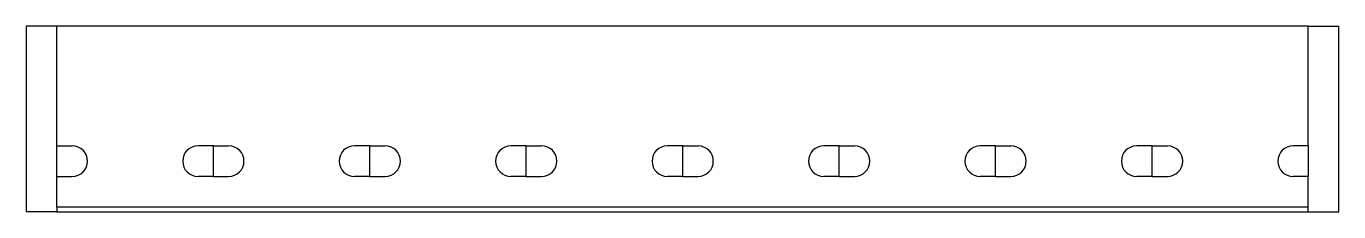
# Model space of a CAD drawing. Header units: millimetres. Extents: x -66 to 363, y 75 to 135.
import ezdxf

# ---------------------------------------------------------------- set-up
doc = ezdxf.new("R2010")
doc.units = ezdxf.units.MM
doc.layers.add('View001', color=7, linetype='CONTINUOUS')

msp = doc.modelspace()

# ---------------------------------------------------------------- linework, layer by layer
at = {"layer": 'View001'}
for p, q in [((-65.64, 135.25), (-65.64, 74.75)), ((-55.64, 135.25), (-65.64, 135.25)), ((-55.64, 96.25), (-55.64, 135.25)), ((352.64, 135.25), (-55.64, 135.25)), ((352.64, 135.25), (362.64, 135.25)), ((352.64, 96.25), (352.64, 135.25)), ((362.64, 74.75), (362.64, 135.25)), ((-55.64, 86.25), (-55.64, 96.25)), ((-55.64, 96.25), (-50.64, 96.25)), ((-4.59, 96.25), (-9.59, 96.25)), ((-4.59, 96.25), (0.41, 96.25)), ((-4.59, 86.25), (-4.59, 96.25)), ((46.46, 96.25), (41.46, 96.25)), ((46.46, 96.25), (51.46, 96.25)), ((46.46, 86.25), (46.46, 96.25)), ((97.51, 96.25), (92.51, 96.25)), ((97.51, 96.25), (102.51, 96.25)), ((97.51, 86.25), (97.51, 96.25)), ((148.56, 96.25), (143.56, 96.25)), ((148.56, 96.25), (153.56, 96.25)), ((148.56, 86.25), (148.56, 96.25)), ((199.61, 96.25), (194.61, 96.25)), ((199.61, 96.25), (204.61, 96.25)), ((199.61, 86.25), (199.61, 96.25)), ((250.66, 96.25), (245.66, 96.25)), ((250.66, 96.25), (255.66, 96.25)), ((250.66, 86.25), (250.66, 96.25)), ((301.71, 96.25), (296.71, 96.25)), ((301.71, 96.25), (306.71, 96.25)), ((301.71, 86.25), (301.71, 96.25)), ((352.76, 96.25), (347.76, 96.25)), ((352.76, 86.25), (352.76, 96.25)), ((-55.64, 76.25), (-55.64, 86.25)), ((-55.64, 86.25), (-50.64, 86.25)), ((-4.59, 86.25), (-9.59, 86.25)), ((-4.59, 86.25), (0.41, 86.25)), ((46.46, 86.25), (41.46, 86.25)), ((46.46, 86.25), (51.46, 86.25)), ((97.51, 86.25), (92.51, 86.25)), ((97.51, 86.25), (102.51, 86.25)), ((148.56, 86.25), (143.56, 86.25)), ((148.56, 86.25), (153.56, 86.25)), ((199.61, 86.25), (194.61, 86.25)), ((199.61, 86.25), (204.61, 86.25)), ((250.66, 86.25), (245.66, 86.25)), ((250.66, 86.25), (255.66, 86.25)), ((301.71, 86.25), (296.71, 86.25)), ((301.71, 86.25), (306.71, 86.25)), ((352.76, 86.25), (347.76, 86.25)), ((352.64, 76.25), (352.64, 86.25)), ((-55.64, 74.75), (-65.64, 74.75)), ((-55.64, 76.25), (-55.64, 74.75)), ((352.64, 76.25), (-55.64, 76.25)), ((-55.64, 74.75), (352.64, 74.75)), ((352.64, 74.75), (352.64, 76.25)), ((352.64, 74.75), (362.64, 74.75))]:
    msp.add_line(p, q, dxfattribs=at)
for centre, start, end in [((-50.64, 91.25), -90, 90), ((-9.59, 91.25), 90, -90), ((0.41, 91.25), -90, 90), ((41.46, 91.25), 90, -90), ((51.46, 91.25), -90, 90), ((92.51, 91.25), 90, -90), ((102.51, 91.25), -90, 90), ((143.56, 91.25), 90, -90), ((153.56, 91.25), -90, 90), ((194.61, 91.25), 90, -90), ((204.61, 91.25), -90, 90), ((245.66, 91.25), 90, -90), ((255.66, 91.25), -90, 90), ((296.71, 91.25), 90, -90), ((306.71, 91.25), -90, 90), ((347.76, 91.25), 90, -90)]:
    msp.add_arc(centre, 5, start, end, dxfattribs=at)

doc.saveas('drawing.dxf')
